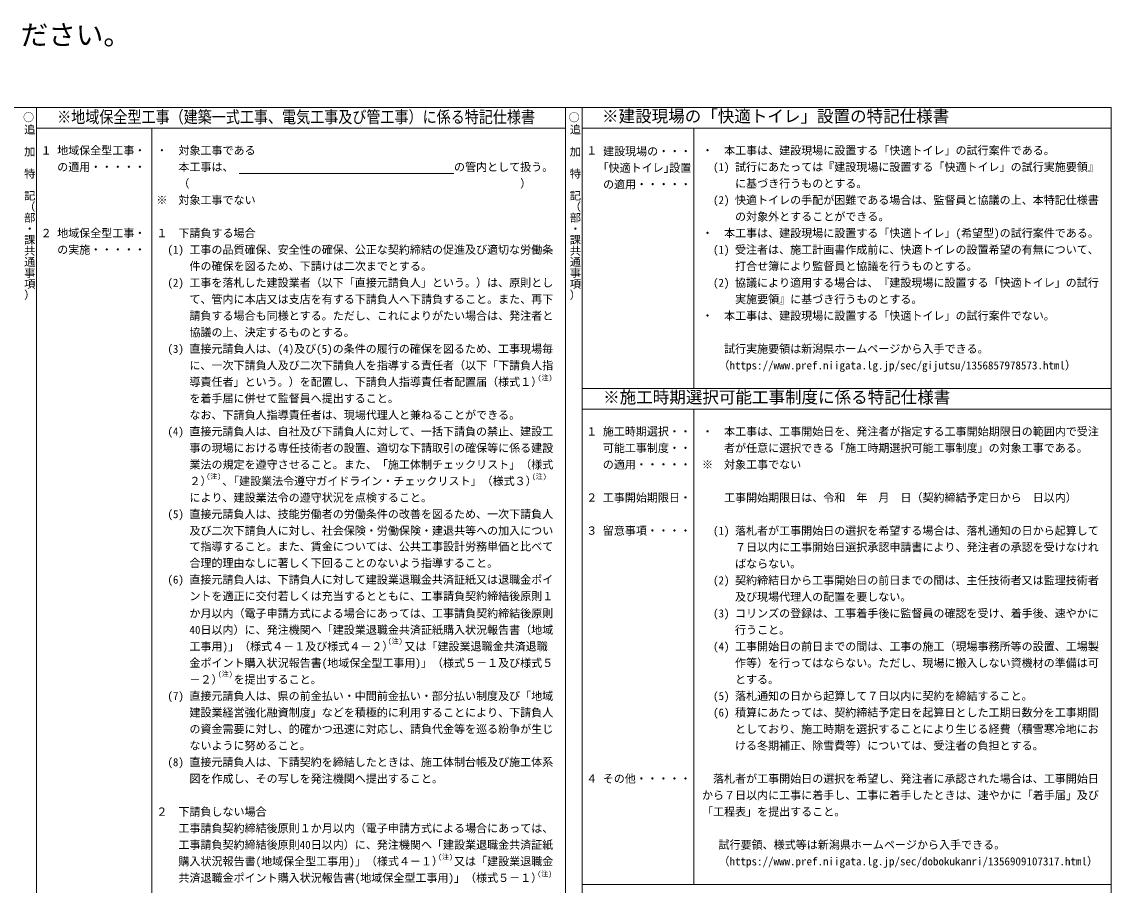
# Model space of a CAD drawing. Units: millimetres on the paper. Extents: x -413 to 392, y -286 to 328.
# Drawn here: x -3 to 392.3, y 2 to 315.4 of the extents above; entities that cross this region are included whole.
import ezdxf
from ezdxf.enums import TextEntityAlignment as Align

# ---------------------------------------------------------------- set-up
doc = ezdxf.new("R2010")
doc.units = ezdxf.units.MM
doc.layers.add('0-1', color=7, linetype='Continuous')
doc.layers.add('0-2', color=1, linetype='Continuous')
doc.layers.add('F-0', color=7, linetype='Continuous', lineweight=18)
doc.layers.add('F-F', color=5, linetype='Continuous', lineweight=9)
doc.styles.add('@ＭＳ ゴシック', font='')
doc.styles.add('ＭＳ ゴシック', font='')
doc.styles.get('@ＭＳ ゴシック').set_extended_font_data('@MS Gothic')
doc.styles.get('ＭＳ ゴシック').set_extended_font_data('MS Gothic')

msp = doc.modelspace()

# ---------------------------------------------------------------- linework, layer by layer
at = {"layer": 'F-0', "color": 4}
for p, q in [((2.314, 284.35), (2.314, -261.166)), ((200.314, 284.35), (200.314, -261.166)), ((44.183, 276.85), (44.183, -33.65)), ((240.8, 276.85), (240.8, 182.35)), ((240.8, 174.85), (240.8, 2.35))]:
    msp.add_line(p, q, dxfattribs=at)
at = {"layer": 'F-0'}
for p, q in [((2.314, 276.85), (194.314, 276.85)), ((200.314, 276.85), (392.314, 276.85)), ((75.814, 260.35), (153.814, 260.35)), ((200.314, 182.35), (392.314, 182.35)), ((200.314, 174.85), (392.314, 174.85)), ((200.2, 2.35), (392.199, 2.35)), ((200.314, 2.35), (392.314, 2.35))]:
    msp.add_line(p, q, dxfattribs=at)
at = {"layer": 'F-F', "color": 7, "lineweight": 18}
msp.add_line((194.314, 284.35), (194.314, -261.166), dxfattribs=at)
msp.add_lwpolyline([(-399.685, 284.35), (392.314, 284.35), (392.314, -285.565)], dxfattribs=at)

# ---------------------------------------------------------------- texts
at = {"layer": '0-1', "style": 'ＭＳ ゴシック'}
for s, height, p in [('○', 2.933, (-2.576, 278.35)), ('○', 2.933, (195.424, 278.35)), ('※建設現場の「快適トイレ」設置の特記仕様書', 4.399, (207.547, 277.631)), ('１', 2.933, (3.814, 266.35)), ('地域保全型工事・', 2.933, (9.814, 266.35)), ('・\u3000対象工事である', 2.933, (45.814, 266.35)), ('・\u3000対象工事である', 2.933, (45.814, 266.35)), ('１', 2.933, (201.814, 266.35)), ('建設現場の・・・', 2.933, (207.91, 266.044)), ('・\u3000本工事は、建設現場に設置する「快適トイレ」の試行案件である。', 2.933, (243.814, 266.35)), ('の適用・・・・・', 2.933, (9.814, 260.35)), ('\u3000\u3000本工事は、', 2.933, (45.814, 260.35)), ('の管内として扱う。', 2.933, (153.814, 260.35)), ('｢快適トイレ｣設置', 2.933, (207.91, 260.044)), ('\u3000(1) 試行にあたっては『建設現場に設置する「快適トイレ」の試行実施要領』', 2.933, (243.814, 260.35)), ('\u3000\u3000（\u3000\u3000\u3000\u3000\u3000\u3000\u3000\u3000\u3000\u3000\u3000\u3000\u3000\u3000\u3000\u3000\u3000\u3000\u3000\u3000\u3000\u3000\u3000\u3000\u3000\u3000\u3000\u3000\u3000\u3000）', 2.933, (45.814, 254.35)), ('の適用・・・・・', 2.933, (207.91, 254.044)), ('\u3000\u3000\u3000に基づき行うものとする。', 2.933, (243.814, 254.35)), ('※\u3000対象工事でない', 2.933, (45.814, 248.35)), ('\u3000(2) 快適トイレの手配が困難である場合は、監督員と協議の上、本特記仕様書', 2.933, (243.814, 248.35)), ('\u3000\u3000\u3000の対象外とすることができる。', 2.933, (243.814, 242.35)), ('２', 2.933, (3.814, 236.35)), ('地域保全型工事・', 2.933, (9.814, 236.35)), ('１\u3000下請負する場合', 2.933, (45.814, 236.35)), ('・\u3000本工事は、建設現場に設置する「快適トイレ」(希望型)の試行案件である。', 2.933, (243.814, 236.35)), ('の実施・・・・・', 2.933, (9.814, 230.35)), ('\u3000(1) 工事の品質確保、安全性の確保、公正な契約締結の促進及び適切な労働条', 2.933, (45.814, 230.35)), ('\u3000(1) 受注者は、施工計画書作成前に、快適トイレの設置希望の有無について、', 2.933, (243.814, 230.35)), ('\u3000\u3000\u3000件の確保を図るため、下請けは二次までとする。', 2.933, (45.814, 224.35)), ('\u3000\u3000\u3000打合せ簿により監督員と協議を行うものとする。', 2.933, (243.814, 224.35)), ('\u3000(2) 工事を落札した建設業者（以下「直接元請負人」という。）は、原則とし', 2.933, (45.814, 218.35)), ('  (2) 協議により適用する場合は、『建設現場に設置する「快適トイレ」の試行', 2.933, (243.814, 218.35)), ('\u3000\u3000\u3000て、管内に本店又は支店を有する下請負人へ下請負すること。また、再下', 2.933, (45.814, 212.35)), ('\u3000 \u3000 実施要領』に基づき行うものとする。', 2.933, (243.814, 212.35)), ('\u3000\u3000\u3000請負する場合も同様とする。ただし、これによりがたい場合は、発注者と', 2.933, (45.814, 206.35)), ('・\u3000本工事は、建設現場に設置する「快適トイレ」の試行案件でない。', 2.933, (243.814, 206.35)), ('\u3000\u3000\u3000協議の上、決定するものとする。', 2.933, (45.814, 200.35)), ('\u3000(3) 直接元請負人は、(4)及び(5)の条件の履行の確保を図るため、工事現場毎', 2.933, (45.814, 194.35)), (' 試行実施要領は新潟県ホームページから入手できる。', 2.933, (249.814, 194.35)), ('\u3000\u3000\u3000に、一次下請負人及び二次下請負人を指導する責任者（以下「下請負人指', 2.933, (45.814, 188.35)), ('（https://www.pref.niigata.lg.jp/sec/gijutsu/1356857978573.html）', 2.933, (249.814, 188.35)), ('\u3000\u3000\u3000導責任者」という。）を配置し、下請負人指導責任者配置届（様式１）', 2.933, (45.814, 182.35)), ('※施工時期選択可能工事制度に係る特記仕様書', 4.399, (207.939, 175.637)), ('\u3000\u3000\u3000を着手届に併せて監督員へ提出すること。', 2.933, (45.814, 176.35)), ('\u3000\u3000\u3000なお、下請負人指導責任者は、現場代理人と兼ねることができる。', 2.933, (45.814, 170.35)), ('\u3000(4) 直接元請負人は、自社及び下請負人に対して、一括下請負の禁止、建設工', 2.933, (45.814, 164.35)), ('１', 2.933, (201.814, 164.35)), ('施工時期選択・・', 2.933, (207.814, 164.35)), ('・\u3000本工事は、工事開始日を、発注者が指定する工事開始期限日の範囲内で受注', 2.933, (243.814, 164.35)), ('\u3000\u3000\u3000事の現場における専任技術者の設置、適切な下請取引の確保等に係る建設', 2.933, (45.814, 158.35)), ('可能工事制度・・', 2.933, (207.814, 158.35)), ('\u3000\u3000者が任意に選択できる「施工時期選択可能工事制度」の対象工事である。', 2.933, (243.814, 158.35)), ('\u3000\u3000\u3000業法の規定を遵守させること。また、「施工体制チェックリスト」（様式', 2.933, (45.814, 152.35)), ('の適用・・・・・', 2.933, (207.814, 152.35)), ('※\u3000対象工事でない', 2.933, (243.814, 152.35)), ('\u3000\u3000\u3000２）\u3000､「建設業法令遵守ガイドライン・チェックリスト」（様式３）\u3000', 2.933, (45.814, 146.35)), ('\u3000\u3000\u3000により、建設業法令の遵守状況を点検すること。', 2.933, (45.814, 140.35)), ('２', 2.933, (201.814, 140.35)), ('工事開始期限日・', 2.933, (207.814, 140.35)), ('\u3000\u3000工事開始期限日は、令和\u3000年\u3000月\u3000日（契約締結予定日から\u3000日以内）', 2.933, (243.814, 140.35)), ('\u3000(5) 直接元請負人は、技能労働者の労働条件の改善を図るため、一次下請負人', 2.933, (45.814, 134.35)), ('\u3000\u3000\u3000及び二次下請負人に対し、社会保険・労働保険・建退共等への加入につい', 2.933, (45.814, 128.35)), ('３', 2.933, (201.814, 128.35)), ('留意事項・・・・', 2.933, (207.814, 128.35)), ('\u3000(1) 落札者が工事開始日の選択を希望する場合は、落札通知の日から起算して', 2.933, (243.814, 128.35)), ('\u3000\u3000\u3000て指導すること。また、賃金については、公共工事設計労務単価と比べて', 2.933, (45.814, 122.596)), ('    \u3000７日以内に工事開始日選択承認申請書により、発注者の承認を受けなけれ', 2.933, (243.814, 122.35)), ('\u3000\u3000\u3000合理的理由なしに著しく下回ることのないよう指導すること。', 2.933, (45.814, 116.596)), ('\u3000\u3000\u3000ばならない。', 2.933, (243.814, 116.35)), ('\u3000(6) 直接元請負人は、下請負人に対して建設業退職金共済証紙又は退職金ポイ', 2.933, (45.814, 110.596)), ('\u3000(2) 契約締結日から工事開始日の前日までの間は、主任技術者又は監理技術者', 2.933, (243.814, 110.35)), ('\u3000\u3000\u3000ントを適正に交付若しくは充当するとともに、工事請負契約締結後原則１', 2.933, (45.814, 104.596)), ('      及び現場代理人の配置を要しない。', 2.933, (243.814, 104.35)), ('\u3000\u3000\u3000か月以内（電子申請方式による場合にあっては、工事請負契約締結後原則', 2.933, (45.814, 98.35)), ('\u3000(3) コリンズの登録は、工事着手後に監督員の確認を受け、着手後、速やかに', 2.933, (243.814, 98.35)), ('\u3000\u3000\u300040日以内）に、発注機関へ「建設業退職金共済証紙購入状況報告書（地域', 2.933, (45.814, 92.35)), ('      行うこと。', 2.933, (243.814, 92.35)), ('\u3000\u3000\u3000工事用)」（様式４－１及び様式４－２）\u3000又は「建設業退職金共済退職', 2.933, (45.814, 86.35)), ('\u3000(4) 工事開始日の前日までの間は、工事の施工（現場事務所等の設置、工場製', 2.933, (243.814, 86.35)), ('\u3000\u3000\u3000金ポイント購入状況報告書(地域保全型工事用)」（様式５－１及び様式５', 2.933, (45.814, 80.35)), ('      作等）を行ってはならない。ただし、現場に搬入しない資機材の準備は可', 2.933, (243.814, 80.35)), ('\u3000\u3000\u3000－２）\u3000を提出すること。', 2.933, (45.814, 74.35)), ('      とする。', 2.933, (243.814, 74.35)), ('\u3000(7) 直接元請負人は、県の前金払い・中間前金払い・部分払い制度及び「地域', 2.933, (45.814, 68.35)), ('\u3000(5) 落札通知の日から起算して７日以内に契約を締結すること。', 2.933, (243.814, 68.35)), ('\u3000\u3000\u3000建設業経営強化融資制度」などを積極的に利用することにより、下請負人', 2.933, (45.814, 62.35)), ('\u3000(6) 積算にあたっては、契約締結予定日を起算日とした工期日数分を工事期間', 2.933, (243.814, 62.35)), ('\u3000\u3000\u3000の資金需要に対し、的確かつ迅速に対応し、請負代金等を巡る紛争が生じ', 2.933, (45.814, 56.35)), ('      としており、施工時期を選択することにより生じる経費（積雪寒冷地にお', 2.933, (243.814, 56.35)), ('\u3000\u3000\u3000ないように努めること。', 2.933, (45.814, 50.35)), ('      ける冬期補正、除雪費等）については、受注者の負担とする。', 2.933, (243.814, 50.35)), ('\u3000(8) 直接元請負人は、下請契約を締結したときは、施工体制台帳及び施工体系', 2.933, (45.814, 44.35)), ('\u3000\u3000\u3000図を作成し、その写しを発注機関へ提出すること。', 2.933, (45.814, 38.35)), ('４', 2.933, (201.814, 38.35)), ('その他・・・・・', 2.933, (207.814, 38.35)), ('\u3000落札者が工事開始日の選択を希望し、発注者に承認された場合は、工事開始日', 2.933, (243.814, 38.35)), ('から７日以内に工事に着手し、工事に着手したときは、速やかに「着手届」及び', 2.933, (243.814, 32.35)), ('２\u3000下請負しない場合', 2.933, (45.814, 26.35)), ('「工程表」を提出すること。', 2.933, (243.814, 26.35)), ('\u3000\u3000工事請負契約締結後原則１か月以内（電子申請方式による場合にあっては、', 2.933, (45.814, 20.35)), ('\u3000\u3000工事請負契約締結後原則40日以内）に、発注機関へ「建設業退職金共済証紙', 2.933, (45.814, 14.35)), ('試行要領、様式等は新潟県ホームページから入手できる。', 2.933, (249.814, 14.35)), ('\u3000\u3000購入状況報告書(地域保全型工事用)」（様式４－１）\u3000又は「建設業退職金', 2.933, (45.814, 8.35)), ('（https://www.pref.niigata.lg.jp/sec/dobokukanri/1356909107317.html）', 2.933, (249.814, 8.35)), ('\u3000\u3000共済退職金ポイント購入状況報告書(地域保全型工事用)」（様式５－１）', 2.933, (45.814, 2.35))]:
    msp.add_text(s, height=height, dxfattribs=at).set_placement(p, align=Align.BOTTOM_LEFT)
at = {"layer": '0-1', "style": 'ＭＳ ゴシック', "width": 0.85}
msp.add_text('※地域保全型工事（建築一式工事、電気工事及び管工事）に係る特記仕様書', height=4.399, dxfattribs=at).set_placement((9.814, 277.35), align=Align.BOTTOM_LEFT)
at = {"layer": '0-1', "style": '@ＭＳ ゴシック'}
for p in [(-2.576, 282.35), (195.424, 282.35)]:
    msp.add_text('\u3000追\u3000加\u3000特\u3000記（部・課共通事項）', height=2.933, rotation=270, dxfattribs=at).set_placement(p, align=Align.BOTTOM_LEFT)
at = {"layer": '0-1', "color": 4, "style": 'ＭＳ ゴシック'}
for p in [(184.143, 184.759), (63.933, 148.997), (182.029, 148.933), (129.759, 89.2), (68.09, 77.258), (148.012, 10.863), (184.039, 4.726)]:
    msp.add_text('(注)', height=1.833, dxfattribs=at).set_placement(p, align=Align.BOTTOM_LEFT)
at = {"layer": '0-2', "style": 'ＭＳ ゴシック'}
msp.add_text('選択項目のないものは、原則として適用となるものです。打ち消す場合は、斜線を引いてください。', height=7.331, dxfattribs=at).set_placement((-413.399, 304.794), align=Align.BOTTOM_LEFT)

doc.saveas('drawing.dxf')
